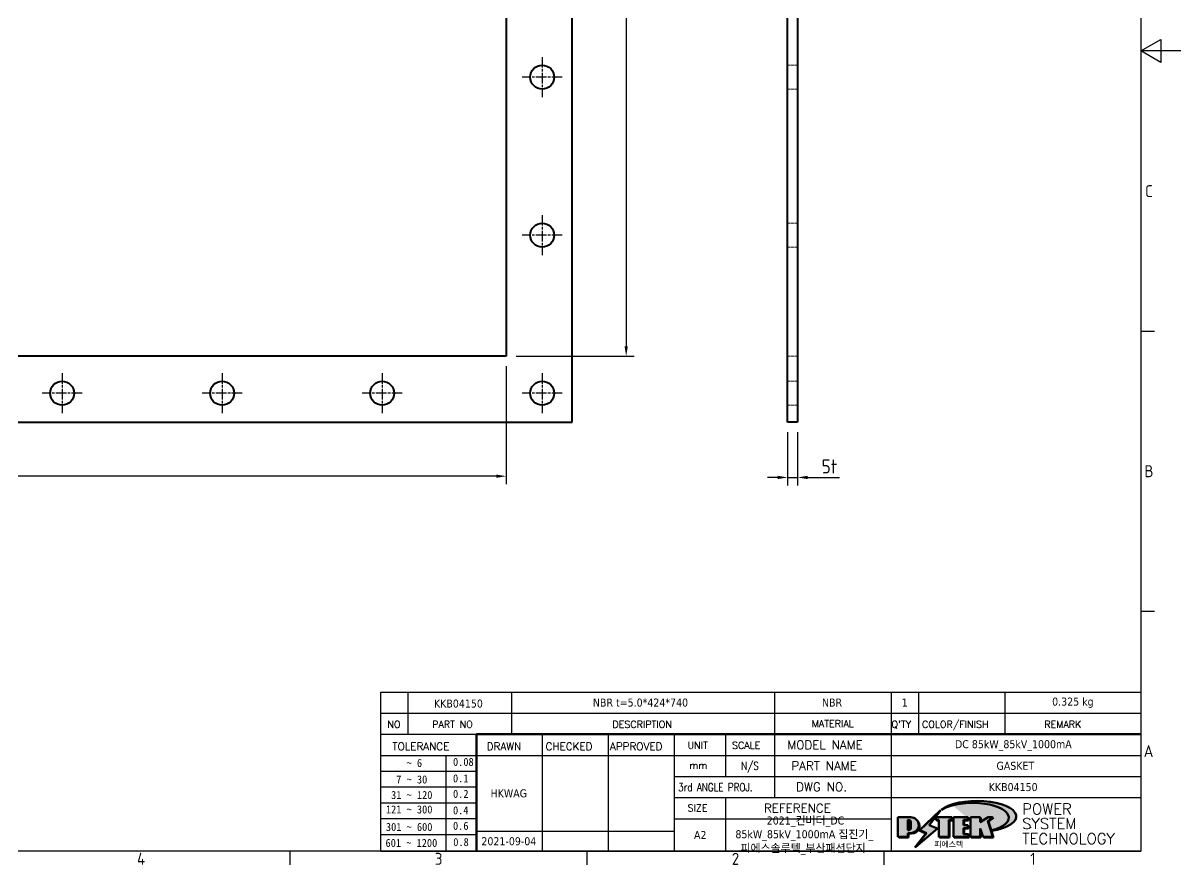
# Model space of a CAD drawing. Header units: millimetres. Extents: x 0 to 1188, y 0 to 840.
# Drawn here: x 609 to 1188, y 13 to 434 of the extents above; entities that cross this region are included whole.
import ezdxf
from ezdxf.enums import TextEntityAlignment as Align

# ---------------------------------------------------------------- set-up
doc = ezdxf.new("R2010")
doc.units = ezdxf.units.MM
doc.header["$LTSCALE"] = 2
doc.linetypes.add('CHAIN', pattern=[0.35429999999999995, 0.2362, -0.0295, 0.0591, -0.0295])
doc.linetypes.add('DASHED', pattern=[0.2067, 0.1654, -0.0413])
doc.layers.get('0').update_dxf_attribs({"color": 3, "lineweight": 25})
for name, color, linetype, lineweight in [('가려진 것(ISO)', 2, 'DASHED', 18), ('가시적인 것(ISO)', 3, 'Continuous', 40), ('경계(ISO)', 7, 'Continuous', 25), ('제목(ISO)', 5, 'Continuous', 50), ('중심 표식(ISO)', 1, 'Continuous', 25), ('치수(ISO)', 2, 'Continuous', 25), ('해치(ISO)', 7, 'Continuous', 18)]:
    doc.layers.add(name, color=color, linetype=linetype, lineweight=lineweight)
doc.styles.add('HAN_291', font='')
doc.styles.add('HAN_370', font='', dxfattribs={"width": 2})
doc.styles.add('RC_284', font='ROMANC.shx')
doc.styles.add('RC_287', font='ROMANC.shx')
doc.styles.add('RC_292', font='ROMANC.shx')
doc.styles.add('ROMANT_294', font='romant.shx')
doc.styles.add('문자 텍스트_M2B', font='isocp.shx')
doc.styles.add('치수 텍스트_PSTEK_POSCO', font='isocp.shx')
doc.styles.add('텍스트 스타일198', font='tahoma.ttf')
doc.styles.add('텍스트 스타일333', font='ROMANC.shx', dxfattribs={"width": 0.800000011920929})
doc.styles.get('HAN_291').set_extended_font_data('GulimChe')
doc.styles.get('HAN_370').set_extended_font_data('GulimChe')
doc.dimstyles.new('치수_PSTEK_POSCO', dxfattribs={"dimscale": 2, "dimtxt": 3.5, "dimasz": 2.5, "dimexe": 2, "dimexo": 2.5, "dimgap": 1, "dimtad": 1, "dimrnd": 1e-08, "dimdsep": 46, "dimtxsty": '치수 텍스트_PSTEK_POSCO', "dimcen": 0.09, "dimdle": 10, "dimclrd": 7, "dimclre": 7, "dimclrt": 2, "dimadec": 1, "dimazin": 2, "dimtfac": 1, "dimtmove": 0, "dimatfit": 3, "dimfxl": 0, "dimtolj": 1, "dimlwd": -1, "dimlwe": -1, "dimarcsym": 0})

# ---------------------------------------------------------------- blocks, each defined once
blk = doc.blocks.new('경계 Default Border')
at = {"layer": '경계(ISO)'}
for p, q in [((584.0000152587891, 140), (587.400016784668, 140)), ((584.0000152587891, 70), (587.400016784668, 70)), ((371.25, 10), (371.25, 6.599999666213989)), ((445.4999923706055, 10), (445.4999923706055, 6.599999666213989)), ((519.7499847412109, 10), (519.7499847412109, 6.599999666213989))]:
    blk.add_line(p, q, dxfattribs=at)
at = {"layer": '경계(ISO)', "flags": 128}
for points in [[(10, 10), (10, 410), (584.0000152587891, 410), (584.0000152587891, 10), (10, 10)], [(594.0000152587891, 210), (584.0000152587891, 210), (589.0000152587891, 212.8867530822754), (589.0000152587891, 207.1132469177246), (584.0000152587891, 210)]]:
    blk.add_lwpolyline(points, dxfattribs=at)
at = {"layer": '경계(ISO)', "color": 2, "char_height": 3.00000011920929, "attachment_point": 7, "style": '문자 텍스트_M2B'}
for s, insert in [('C', (585.0445395201642, 173.4713944559917)), ('B', (584.8782702028949, 103.4713944559917)), ('A', (584.7144008173592, 33.49284856929444)), ('4', (333.0984701308117, 6.59999988079071)), ('3', (407.5435395229536, 6.57139439638704)), ('2', (481.752739416884, 6.57139439638704)), ('1', (556.3610661041481, 6.59999988079071))]:
    blk.add_mtext(s, dxfattribs=dict(at, insert=insert))
blk = doc.blocks.new('제목 블록 PSTEK')
h = blk.add_hatch(color=1)
edge = h.paths.add_edge_path(flags=0)
edge.add_line((314.2242174273352, 19.60711530335299), (314.2242174273352, 17.00126995915134))
edge.add_line((314.2242174273352, 17.00126995915134), (314.3485873187598, 17.00126995915134))
edge.add_arc((314.3485873187598, 17.6527312952023), 0.6514613360509371, 270, 360)
edge.add_line((315.0000486548106, 17.6527312952023), (315.0000486548106, 18.95565396730211))
edge.add_arc((314.3485873187598, 18.95565396730212), 0.6514613360508712, 0, 90)
edge.add_line((314.3485873187598, 19.60711530335299), (314.2242174273352, 19.60711530335299))
edge = h.paths.add_edge_path()
edge.add_arc((314.9847713324306, 18.28938669179658), 1.969189947606664, 269.9999999999959, 450)
edge.add_line((314.9847713324306, 20.25857663940318), (311.7664314776902, 20.25857663940324))
edge.add_line((311.7664314776902, 20.25857663940324), (311.7664314776902, 15.3430047401139))
edge.add_line((311.7664314776902, 15.3430047401139), (314.2242174273352, 15.3430047401139))
edge.add_line((314.2242174273352, 15.3430047401139), (314.2242174273352, 16.32019674418991))
edge.add_line((314.2242174273352, 16.32019674418991), (314.9847713324307, 16.32019674418991))
for color, points in [(252, [(317.2195697678507, 17.0593801673321), (322.0326348870767, 21.62682475217465), (322.2781991042243, 21.94392121864296), (317.0471853425802, 16.97985676345368), (318.7512090904202, 16.1899260703855), (316.0018030350395, 12.71868385740789), (316.3356552234328, 13.00206718743325), (318.9235935156908, 16.2694494742633)]), (5, [(321.6183518841322, 17.4193704504104), (319.5281351041078, 18.24969419629727), (322.4505835294948, 22.02344462252142), (317.2195697678507, 17.0593801673321), (318.9235935156908, 16.2694494742633), (316.1741874603099, 12.79820726128571)]), (1, [(324.4839107253602, 19.60711530335299), (325.2419748254881, 19.60711530335299), (325.2419748254881, 20.25857663940324), (321.2266040451076, 20.25857663940324), (321.2266040451076, 19.60711530335299), (321.9846681452406, 19.60711530335299), (321.9846681452406, 15.3430047401139), (324.4839107253602, 15.3430047401139)]), (1, [(329.2277337269622, 20.25857663940324), (325.65654113025, 20.25857663940324), (325.65654113025, 15.3430047401139), (329.3580259941756, 15.3430047401139), (329.3580259941756, 15.9944660761648), (328.1137701654877, 15.9944660761648), (328.1137701654877, 17.56360607323003), (329.2277337269622, 17.56360607323003), (329.2277337269622, 18.25543873810179), (328.1137701654877, 18.25543873810179), (328.1137701654877, 19.60711530335299), (329.2277337269622, 19.60711530335299)]), (1, [(332.3312149849806, 20.25857663940324), (329.8592894925411, 20.25857663940324), (329.8592894925411, 15.3430047401139), (332.3312149849806, 15.3430047401139), (332.3312149849806, 17.4318630164523), (333.0701931098801, 15.3430047401139), (335.4855464857051, 15.3430047401139), (334.2514536401189, 19.30614745124769), (335.4379594596742, 20.25857663940324), (334.3071782107978, 20.25857663940324), (332.3312149849806, 18.99741471888304)]), (252, [(321.9846681452406, 19.60711530335299), (321.4042753185749, 19.60711530335299), (321.4042753185749, 19.45905590879572), (321.9846681452406, 19.45905590879572)]), (252, [(324.6615819988275, 19.45905590879572), (325.4196460989604, 19.45905590879572), (325.4196460989604, 20.11051724484596), (325.2419748254881, 20.11051724484596), (325.2419748254881, 19.60711530335299), (324.4839107253602, 19.60711530335299), (324.4839107253602, 15.3430047401139), (322.1623394187076, 15.3430047401139), (322.1623394187076, 15.19494534555726), (324.6615819988275, 15.19494534555726)]), (252, [(328.2914414389548, 19.45905590879572), (329.4054050004294, 19.45905590879572), (329.4054050004294, 20.11051724484596), (329.2277337269622, 20.11051724484596), (329.2277337269622, 19.60711530335299), (328.1137701654877, 19.60711530335299), (328.1137701654877, 18.25543873810179), (328.2914414389548, 18.25543873810179)]), (252, [(328.2914414389548, 17.41554667867274), (329.4054050004294, 17.41554667867274), (329.4054050004294, 18.10737934354514), (329.2277337269622, 18.10737934354514), (329.2277337269622, 17.56360607323003), (328.1137701654877, 17.56360607323003), (328.1137701654877, 15.9944660761648), (328.2914414389548, 15.9944660761648)]), (252, [(332.5088862584528, 16.92964231796647), (332.3312149849806, 17.43186301645164), (332.3312149849806, 15.3430047401139), (330.0369607660135, 15.3430047401139), (330.0369607660135, 15.19494534555726), (332.5088862584528, 15.19494534555726)]), (252, [(332.5088862584528, 20.1105172448466), (332.3312149849806, 20.1105172448466), (332.3312149849806, 18.99741471888368), (332.5088862584528, 19.11081371413894)]), (252, [(335.6156307331414, 20.11051724484596), (335.2535118015555, 20.11051724484596), (334.2514536401189, 19.30614745124769), (335.4855464857051, 15.3430047401139), (333.1954852176545, 15.3430047401139), (333.2478643833523, 15.19494534555726), (335.6632177591723, 15.19494534555726), (334.4291249135862, 19.15808805669106)]), (252, [(329.5356972676428, 15.8464066816075), (329.3580259941756, 15.8464066816075), (329.3580259941756, 15.3430047401139), (325.8342124037171, 15.3430047401139), (325.8342124037171, 15.19494534555726), (329.5356972676428, 15.19494534555726)])]:
    blk.add_hatch(color=color).paths.add_polyline_path(points)
h = blk.add_hatch(color=252)
edge = h.paths.add_edge_path()
edge.add_arc((314.9847713324309, 18.28938669179657), 1.969189947606666, 270, 406.8278729790604)
edge.add_arc((315.1624426058984, 18.1413272972396), 1.969189947606962, -90, 53.560984836317004, ccw=False)
edge.add_line((315.1624426058984, 16.17213734963263), (314.4018887008024, 16.17213734963263))
edge.add_line((314.4018887008024, 16.17213734963263), (314.4018887008024, 15.19494534555726))
edge.add_line((314.4018887008024, 15.19494534555726), (311.9441027511573, 15.19494534555726))
edge.add_line((311.9441027511573, 15.19494534555726), (311.9441027511573, 15.3430047401139))
edge.add_line((311.9441027511573, 15.3430047401139), (314.2242174273352, 15.3430047401139))
edge.add_line((314.2242174273352, 15.3430047401139), (314.2242174273352, 16.32019674418991))
edge.add_line((314.2242174273352, 16.32019674418991), (314.9847713324309, 16.32019674418991))
h = blk.add_hatch(color=252)
edge = h.paths.add_edge_path()
edge.add_line((314.4018887008024, 19.45905590879572), (314.5262585922315, 19.45905590879572))
edge.add_arc((314.5262585922314, 18.80759457274939), 0.6514613360463194, 60.4189348879147, 90.00000000000318, ccw=False)
edge.add_arc((314.3485873187602, 18.95565396730057), 0.6514613360524251, 39.96992292766206, 90.00000000009999)
edge.add_line((314.3485873187591, 19.60711530335307), (314.2242174273352, 19.60711530335298))
edge.add_line((314.2242174273352, 19.60711530335299), (314.2242174273352, 17.00126995915134))
edge.add_line((314.2242174273352, 17.00126995915134), (314.3485873187591, 17.00126995915134))
edge.add_arc((314.3485873187568, 17.652731295233), 0.6514613360816299, 270.0000000002, 274.6930825552478)
edge.add_line((314.4018887008024, 17.0034541317032), (314.4018887008024, 19.45905590879572))
at = {"layer": '해치(ISO)', "true_color": 0x27d1fc}
h = blk.add_hatch(color=140, dxfattribs=at)
edge = h.paths.add_edge_path()
edge.add_ellipse((330.3660919371412, 20.15576403068321), major_axis=(9.100907360794343, 0), ratio=0.4069904968023172, start_angle=301.3098473703837, end_angle=507.7436900681698)
edge.add_ellipse((331.5340919371412, 20.4634168429492), major_axis=(-9.82350664112931, 0), ratio=0.3942600559756514, start_angle=111.51207141178469, end_angle=334.47025347086895, ccw=False)
edge.add_line((335.1363447531188, 16.8601935978785), (335.0955236905705, 16.99119398620872))
at = {"color": 180}
for p, q in [((182.475792979055, 11.79100474011392), (182.4757929790549, 51.56524660363496)), ((182.4757929790549, 51.56524660363496), (372.4757929537551, 51.56524660363496)), ((189.2651435055721, 51.56524660363496), (189.2651435055722, 41.00524660363494)), ((215.2152739891528, 41.00524660363494), (215.2152739891528, 51.56524660363496)), ((280.8758854511282, 51.56524660363496), (280.8758854511282, 41.00524660363494)), ((310.0881549537552, 51.56524660363496), (310.0881549537553, 41.00524660363494)), ((316.9044520275131, 51.56524660363496), (316.9044520275127, 41.00524660363494)), ((338.4566026226726, 51.56524660363496), (338.4566026226727, 41.00524660363494)), ((372.4757929537551, 51.56524660363496), (372.4757929537551, 11.79100474011389)), ((182.475792979055, 46.2852466036349), (372.4757929537551, 46.28524660363492)), ((182.475792979055, 41.00524660363493), (206.451475290024, 41.00524660363493)), ((222.9401812389276, 11.79100474011392), (222.9401812389276, 41.00524660363494)), ((239.4288871878316, 11.79100474011392), (239.4288871878316, 41.00524660363494)), ((255.9175931367356, 11.79100474011392), (255.9175931367356, 41.00524660363494)), ((268.6918866058747, 41.00524660363494), (268.6918866058747, 30.44524660363498)), ((280.8758854511282, 41.00524660363494), (280.8758854511282, 25.16524660363502)), ((310.088154953755, 41.00524660363494), (310.088154953755, 11.79100474011392)), ((182.475792979055, 35.72524660363497), (206.451475290024, 35.72524660363497)), ((198.8621818849491, 12.02524660363491), (198.8621818849491, 35.72524660363497)), ((206.451475290024, 35.72524660363497), (372.4757929537551, 35.72524660363497)), ((182.475792979055, 31.77524660363492), (206.451475290024, 31.77524660363492)), ((255.917593136736, 30.44524660363498), (372.4757929537552, 30.44524660363501)), ((182.475792979055, 27.82524660363487), (206.451475290024, 27.82524660363487)), ((182.475792979055, 23.87524660363505), (206.451475290024, 23.87524660363505)), ((255.9175931367359, 25.16524660363502), (372.4757929537552, 25.165246603635)), ((268.6918866058744, 25.16524660363502), (268.6918866058744, 11.79100474011392)), ((182.475792979055, 19.92524660363478), (206.451475290024, 19.92524660363478)), ((255.9175931367359, 19.88524660363481), (310.0881549537553, 19.88524660363481)), ((182.475792979055, 15.97524660363496), (206.451475290024, 15.97524660363496)), ((206.451475290024, 16.74100474011396), (255.9175931367359, 16.74100474011396)), ((182.475792979055, 11.79100474011392), (372.4757929537551, 11.79100474011389))]:
    blk.add_line(p, q, dxfattribs=at)
at = {"color": 7, "lineweight": 50}
for p, q in [((206.4514752900237, 11.79100474011392), (206.4514752900237, 41.00524660363494)), ((206.451475290024, 41.00524660363494), (372.4757929537551, 41.00524660363496))]:
    blk.add_line(p, q, dxfattribs=at)
at = {"color": 7}
for p, q in [((311.7664314776902, 20.25900474011391), (311.7664314776902, 15.34300474011391)), ((314.9847713324309, 20.25857663940324), (311.7664314776902, 20.25857663940324)), ((314.9847713324309, 20.25857663940324), (311.7664314776902, 20.25857663940324)), ((311.7664314776902, 20.25857663940324), (311.7664314776902, 15.3430047401139)), ((322.2781991042243, 21.94392121864296), (317.0471853425802, 16.97985676345368)), ((322.4505835294948, 22.02344462252142), (317.2195697678507, 17.0593801673321)), ((317.2195697678507, 17.0593801673321), (322.0326348870767, 21.62682475217465)), ((319.5281351041078, 18.24969419629727), (322.4505835294948, 22.02344462252142)), ((325.2419748254881, 20.25857663940324), (321.2266040451076, 20.25857663940324)), ((321.2266040451076, 20.25857663940324), (321.2266040451076, 19.60711530335299)), ((325.2419748254881, 20.25857663940324), (321.2266040451076, 20.25857663940324)), ((321.2266040451076, 20.25857663940324), (321.2266040451076, 19.60711530335299)), ((322.0326348870767, 21.62682475217465), (322.2781991042243, 21.94392121864296)), ((325.2419748254881, 19.60711530335299), (325.2419748254881, 20.25857663940324)), ((325.2419748254881, 19.60711530335299), (325.2419748254881, 20.25857663940324)), ((329.2277337269622, 20.25857663940324), (325.65654113025, 20.25857663940324)), ((325.65654113025, 20.25857663940324), (325.65654113025, 15.3430047401139)), ((325.65654113025, 20.25857663940324), (325.65654113025, 15.3430047401139)), ((329.2277337269622, 20.25857663940324), (325.65654113025, 20.25857663940324)), ((329.2277337269622, 19.60711530335299), (329.2277337269622, 20.25857663940324)), ((329.2277337269622, 19.60711530335299), (329.2277337269622, 20.25857663940324)), ((332.3312149849806, 20.25857663940324), (329.8592894925411, 20.25857663940324)), ((329.8592894925411, 20.25857663940324), (329.8592894925411, 15.3430047401139)), ((329.8592894925411, 20.25857663940324), (329.8592894925411, 15.3430047401139)), ((332.3312149849806, 20.25857663940324), (329.8592894925411, 20.25857663940324)), ((334.3071782107978, 20.25857663940324), (332.3312149849806, 18.99741471888304)), ((332.3312149849806, 18.99741471888304), (332.3312149849806, 20.25857663940324)), ((334.3071782107978, 20.25857663940324), (332.3312149849806, 18.99741471888304)), ((332.3312149849806, 18.99741471888304), (332.3312149849806, 20.25857663940324)), ((334.2514536401189, 19.30614745124769), (335.4379594596742, 20.25857663940324)), ((334.2514536401189, 19.30614745124769), (335.4379594596742, 20.25857663940324)), ((335.4379594596742, 20.25857663940324), (334.3071782107978, 20.25857663940324)), ((335.4379594596742, 20.25857663940324), (334.3071782107978, 20.25857663940324)), ((314.2242174273352, 17.00126995915134), (314.2242174273352, 19.60711530335299)), ((314.2242174273352, 19.60711530335299), (314.3485873187591, 19.60711530335299)), ((314.3485873187591, 19.60711530335299), (314.2242174273352, 19.60711530335299)), ((314.2242174273352, 19.60711530335299), (314.2242174273352, 17.00126995915134)), ((314.2242174273352, 17.00126995915134), (314.2242174273352, 19.60711530335299)), ((314.2242174273352, 19.60711530335299), (314.3485873187591, 19.60711530335299)), ((314.4018887008024, 19.45905590879572), (314.5262585922314, 19.45905590879572)), ((314.4018887008024, 17.0034541317032), (314.4018887008024, 19.45905590879572)), ((315.0000486548106, 18.95565396730275), (315.0000486548106, 17.65273129520161)), ((315.0000486548106, 18.95565396730275), (315.0000486548106, 17.65273129520161)), ((316.1741874603099, 12.79820726128571), (321.6183518841322, 17.4193704504104)), ((321.6183518841322, 17.4193704504104), (319.5281351041078, 18.24969419629727)), ((321.2266040451076, 19.60711530335299), (321.9846681452406, 19.60711530335299)), ((321.2266040451076, 19.60711530335299), (321.9846681452406, 19.60711530335299)), ((321.4042753185749, 19.60711530335299), (321.4042753185749, 19.45905590879572)), ((321.9846681452406, 19.60711530335299), (321.4042753185749, 19.60711530335299)), ((321.4042753185749, 19.45905590879572), (321.9846681452406, 19.45905590879572)), ((321.9846681452406, 19.60711530335299), (321.9846681452406, 15.3430047401139)), ((321.9846681452406, 19.45905590879572), (321.9846681452406, 19.60711530335299)), ((321.9846681452406, 19.60711530335299), (321.9846681452406, 15.3430047401139)), ((324.4839107253602, 19.60711530335299), (325.2419748254881, 19.60711530335299)), ((324.4839107253602, 15.3430047401139), (324.4839107253602, 19.60711530335299)), ((325.2419748254881, 19.60711530335299), (324.4839107253602, 19.60711530335299)), ((324.4839107253602, 19.60711530335299), (324.4839107253602, 15.3430047401139)), ((324.4839107253602, 19.60711530335299), (325.2419748254881, 19.60711530335299)), ((324.4839107253602, 15.3430047401139), (324.4839107253602, 19.60711530335299)), ((324.6615819988275, 19.45905590879572), (325.4196460989604, 19.45905590879572)), ((324.6615819988275, 15.19494534555726), (324.6615819988275, 19.45905590879572)), ((325.4196460989604, 20.11051724484596), (325.2419748254881, 20.11051724484596)), ((325.2419748254881, 20.11051724484596), (325.2419748254881, 19.60711530335299)), ((325.4196460989604, 19.45905590879572), (325.4196460989604, 20.11051724484596)), ((328.1137701654877, 18.25543873810179), (328.1137701654877, 19.60711530335299)), ((328.1137701654877, 19.60711530335299), (329.2277337269622, 19.60711530335299)), ((329.2277337269622, 19.60711530335299), (328.1137701654877, 19.60711530335299)), ((328.1137701654877, 19.60711530335299), (328.1137701654877, 18.25543873810179)), ((328.1137701654877, 18.25543873810179), (328.1137701654877, 19.60711530335299)), ((328.1137701654877, 19.60711530335299), (329.2277337269622, 19.60711530335299)), ((329.2277337269622, 18.25543873810179), (328.1137701654877, 18.25543873810179)), ((328.1137701654877, 18.25543873810179), (328.2914414389548, 18.25543873810179)), ((329.2277337269622, 18.25543873810179), (328.1137701654877, 18.25543873810179)), ((328.1137701654877, 17.56360607323003), (329.2277337269622, 17.56360607323003)), ((328.1137701654877, 15.9944660761648), (328.1137701654877, 17.56360607323003)), ((329.2277337269622, 17.56360607323003), (328.1137701654877, 17.56360607323003)), ((328.1137701654877, 17.56360607323003), (328.1137701654877, 15.9944660761648)), ((328.1137701654877, 17.56360607323003), (329.2277337269622, 17.56360607323003)), ((328.1137701654877, 15.9944660761648), (328.1137701654877, 17.56360607323003)), ((328.2914414389548, 18.25543873810179), (328.2914414389548, 19.45905590879572)), ((328.2914414389548, 19.45905590879572), (329.4054050004294, 19.45905590879572)), ((328.2914414389548, 15.9944660761648), (328.2914414389548, 17.41554667867274)), ((328.2914414389548, 17.41554667867274), (329.4054050004294, 17.41554667867274)), ((329.4054050004294, 20.11051724484596), (329.2277337269622, 20.11051724484596)), ((329.2277337269622, 20.11051724484596), (329.2277337269622, 19.60711530335299)), ((329.2277337269622, 17.56360607323003), (329.2277337269622, 18.25543873810179)), ((329.2277337269622, 17.56360607323003), (329.2277337269622, 18.25543873810179)), ((329.4054050004294, 18.10737934354514), (329.2277337269622, 18.10737934354514)), ((329.2277337269622, 18.10737934354514), (329.2277337269622, 17.56360607323003)), ((329.4054050004294, 19.45905590879572), (329.4054050004294, 20.11051724484596)), ((329.4054050004294, 17.41554667867274), (329.4054050004294, 18.10737934354514)), ((332.5088862584528, 20.1105172448466), (332.3312149849806, 20.1105172448466)), ((332.3312149849806, 20.1105172448466), (332.3312149849806, 18.99741471888368)), ((332.3312149849806, 18.99741471888368), (332.5088862584528, 19.11081371413894)), ((332.3312149849806, 17.4318630164523), (333.0701931098801, 15.3430047401139)), ((332.3312149849806, 15.3430047401139), (332.3312149849806, 17.4318630164523)), ((332.5088862584528, 16.92964231796647), (332.3312149849806, 17.43186301645164)), ((332.3312149849806, 17.43186301645164), (332.3312149849806, 15.3430047401139)), ((332.3312149849806, 17.4318630164523), (333.0701931098801, 15.3430047401139)), ((332.3312149849806, 15.3430047401139), (332.3312149849806, 17.4318630164523)), ((332.5088862584528, 19.11081371413894), (332.5088862584528, 20.1105172448466)), ((335.2535118015555, 20.11051724484596), (334.2514536401189, 19.30614745124769)), ((335.4855464857051, 15.3430047401139), (334.2514536401189, 19.30614745124769)), ((334.2514536401189, 19.30614745124769), (335.4855464857051, 15.3430047401139)), ((335.4855464857051, 15.3430047401139), (334.2514536401189, 19.30614745124769)), ((334.4291249135862, 19.15808805669104), (335.6156307331414, 20.11051724484596)), ((335.6632177591723, 15.19494534555726), (334.4291249135862, 19.15808805669104)), ((335.6156307331414, 20.11051724484596), (335.2535118015555, 20.11051724484596)), ((345.0447381189468, 17.50375595811051), (344.9867755289346, 17.689895936919)), ((311.7664314776902, 15.3430047401139), (314.2242174273352, 15.3430047401139)), ((311.7664314776902, 15.3430047401139), (314.2242174273352, 15.3430047401139)), ((314.2242174273352, 15.3430047401139), (311.9441027511573, 15.3430047401139)), ((311.9441027511573, 15.3430047401139), (311.9441027511573, 15.19494534555726)), ((311.9441027511573, 15.19494534555726), (314.4018887008024, 15.19494534555726)), ((314.3485873187591, 17.00126995915134), (314.2242174273352, 17.00126995915134)), ((314.2242174273352, 17.00126995915134), (314.3485873187591, 17.00126995915134)), ((314.3485873187591, 17.00126995915134), (314.2242174273352, 17.00126995915134)), ((314.2242174273352, 16.32019674418991), (314.9847713324309, 16.32019674418991)), ((314.2242174273352, 15.3430047401139), (314.2242174273352, 16.32019674418991)), ((314.9847713324309, 16.32019674418991), (314.2242174273352, 16.32019674418991)), ((314.2242174273352, 16.32019674418991), (314.2242174273352, 15.3430047401139)), ((314.2242174273352, 16.32019674418991), (314.9847713324309, 16.32019674418991)), ((314.2242174273352, 15.3430047401139), (314.2242174273352, 16.32019674418991)), ((314.4018887008024, 16.17213734963263), (315.162442605898, 16.17213734963263)), ((314.4018887008024, 15.19494534555726), (314.4018887008024, 16.17213734963263)), ((318.7512090904202, 16.1899260703855), (316.0018030350395, 12.71868385740789)), ((318.9235935156908, 16.2694494742633), (316.1741874603099, 12.79820726128571)), ((316.3356552234328, 13.00206718743325), (318.9235935156908, 16.2694494742633)), ((317.0471853425802, 16.97985676345368), (318.7512090904202, 16.1899260703855)), ((318.9235935156908, 16.2694494742633), (317.2195697678507, 17.0593801673321)), ((317.2195697678507, 17.0593801673321), (318.9235935156908, 16.2694494742633)), ((321.9846681452406, 15.3430047401139), (324.4839107253602, 15.3430047401139)), ((321.9846681452406, 15.3430047401139), (324.4839107253602, 15.3430047401139)), ((324.4839107253602, 15.3430047401139), (322.1623394187076, 15.3430047401139)), ((322.1623394187076, 15.3430047401139), (322.1623394187076, 15.19494534555726)), ((322.1623394187076, 15.19494534555726), (324.6615819988275, 15.19494534555726)), ((325.65654113025, 15.3430047401139), (329.3580259941756, 15.3430047401139)), ((325.65654113025, 15.3430047401139), (329.3580259941756, 15.3430047401139)), ((329.3580259941756, 15.3430047401139), (325.8342124037171, 15.3430047401139)), ((325.8342124037171, 15.3430047401139), (325.8342124037171, 15.19494534555726)), ((325.8342124037171, 15.19494534555726), (329.5356972676428, 15.19494534555726)), ((329.3580259941756, 15.9944660761648), (328.1137701654877, 15.9944660761648)), ((328.1137701654877, 15.9944660761648), (328.2914414389548, 15.9944660761648)), ((329.3580259941756, 15.9944660761648), (328.1137701654877, 15.9944660761648)), ((329.3580259941756, 15.3430047401139), (329.3580259941756, 15.9944660761648)), ((329.3580259941756, 15.3430047401139), (329.3580259941756, 15.9944660761648)), ((329.5356972676428, 15.8464066816075), (329.3580259941756, 15.8464066816075)), ((329.3580259941756, 15.8464066816075), (329.3580259941756, 15.3430047401139)), ((329.5356972676428, 15.19494534555726), (329.5356972676428, 15.8464066816075)), ((329.8592894925411, 15.3430047401139), (332.3312149849806, 15.3430047401139)), ((329.8592894925411, 15.3430047401139), (332.3312149849806, 15.3430047401139)), ((332.3312149849806, 15.3430047401139), (330.0369607660135, 15.3430047401139)), ((330.0369607660135, 15.3430047401139), (330.0369607660135, 15.19494534555726)), ((330.0369607660135, 15.19494534555726), (332.5088862584528, 15.19494534555726)), ((332.5088862584528, 15.19494534555726), (332.5088862584528, 16.92964231796647)), ((333.0701931098801, 15.3430047401139), (335.4855464857051, 15.3430047401139)), ((333.0701931098801, 15.3430047401139), (335.4855464857051, 15.3430047401139)), ((335.4855464857051, 15.3430047401139), (333.1954852176545, 15.3430047401139)), ((333.1954852176545, 15.3430047401139), (333.2478643833523, 15.19494534555726)), ((333.2478643833523, 15.19494534555726), (335.6632177591723, 15.19494534555726)), ((316.0018030350395, 12.71868385740789), (316.3356552234328, 13.00206718743325))]:
    blk.add_line(p, q, dxfattribs=at)
at = {"color": 1}
for p, q in [((314.9847713324309, 20.25857663940324), (311.7664314776902, 20.25857663940324)), ((311.7664314776902, 20.25857663940324), (311.7664314776902, 15.3430047401139)), ((325.2419748254881, 20.25857663940324), (321.2266040451076, 20.25857663940324)), ((321.2266040451076, 20.25857663940324), (321.2266040451076, 19.60711530335299)), ((325.2419748254881, 19.60711530335299), (325.2419748254881, 20.25857663940324)), ((329.2277337269622, 20.25857663940324), (325.65654113025, 20.25857663940324)), ((325.65654113025, 20.25857663940324), (325.65654113025, 15.3430047401139)), ((329.2277337269622, 19.60711530335299), (329.2277337269622, 20.25857663940324)), ((332.3312149849806, 20.25857663940324), (329.8592894925411, 20.25857663940324)), ((329.8592894925411, 20.25857663940324), (329.8592894925411, 15.3430047401139)), ((334.3071782107978, 20.25857663940324), (332.3312149849806, 18.99741471888304)), ((332.3312149849806, 18.99741471888304), (332.3312149849806, 20.25857663940324)), ((334.2514536401189, 19.30614745124769), (335.4379594596742, 20.25857663940324)), ((335.4379594596742, 20.25857663940324), (334.3071782107978, 20.25857663940324)), ((314.2242174273352, 17.00126995915134), (314.2242174273352, 19.60711530335299)), ((314.2242174273352, 19.60711530335299), (314.3485873187591, 19.60711530335299)), ((315.0000486548106, 18.95565396730275), (315.0000486548106, 17.65273129520161)), ((321.2266040451076, 19.60711530335299), (321.9846681452406, 19.60711530335299)), ((321.9846681452406, 19.60711530335299), (321.9846681452406, 15.3430047401139)), ((324.4839107253602, 19.60711530335299), (325.2419748254881, 19.60711530335299)), ((324.4839107253602, 15.3430047401139), (324.4839107253602, 19.60711530335299)), ((328.1137701654877, 18.25543873810179), (328.1137701654877, 19.60711530335299)), ((328.1137701654877, 19.60711530335299), (329.2277337269622, 19.60711530335299)), ((329.2277337269622, 18.25543873810179), (328.1137701654877, 18.25543873810179)), ((328.1137701654877, 17.56360607323003), (329.2277337269622, 17.56360607323003)), ((328.1137701654877, 15.9944660761648), (328.1137701654877, 17.56360607323003)), ((329.2277337269622, 17.56360607323003), (329.2277337269622, 18.25543873810179)), ((332.3312149849806, 17.4318630164523), (333.0701931098801, 15.3430047401139)), ((332.3312149849806, 15.3430047401139), (332.3312149849806, 17.4318630164523)), ((335.4855464857051, 15.3430047401139), (334.2514536401189, 19.30614745124769)), ((311.7664314776902, 15.3430047401139), (314.2242174273352, 15.3430047401139)), ((314.3485873187591, 17.00126995915134), (314.2242174273352, 17.00126995915134)), ((314.2242174273352, 16.32019674418991), (314.9847713324309, 16.32019674418991)), ((314.2242174273352, 15.3430047401139), (314.2242174273352, 16.32019674418991)), ((321.9846681452406, 15.3430047401139), (324.4839107253602, 15.3430047401139)), ((325.65654113025, 15.3430047401139), (329.3580259941756, 15.3430047401139)), ((329.3580259941756, 15.9944660761648), (328.1137701654877, 15.9944660761648)), ((329.3580259941756, 15.3430047401139), (329.3580259941756, 15.9944660761648)), ((329.8592894925411, 15.3430047401139), (332.3312149849806, 15.3430047401139)), ((333.0701931098801, 15.3430047401139), (335.4855464857051, 15.3430047401139))]:
    blk.add_line(p, q, dxfattribs=at)
at = {"color": 5}
for p, q in [((322.4505835294948, 22.02344462252142), (317.2195697678507, 17.0593801673321)), ((319.5281351041078, 18.24969419629727), (322.4505835294948, 22.02344462252142)), ((316.1741874603099, 12.79820726128571), (321.6183518841322, 17.4193704504104)), ((321.6183518841322, 17.4193704504104), (319.5281351041078, 18.24969419629727)), ((318.9235935156908, 16.2694494742633), (316.1741874603099, 12.79820726128571)), ((317.2195697678507, 17.0593801673321), (318.9235935156908, 16.2694494742633))]:
    blk.add_line(p, q, dxfattribs=at)
at = {"color": 7}
for centre, radius, start, end in [((314.9847713324309, 18.28938669179658), 1.969189947606665, 270, 90), ((314.9847713324309, 18.28938669179658), 1.969189947606665, 270, 90), ((314.3485873187598, 18.95565396730211), 0.6514613360508712, 0, 90), ((314.3485873187602, 18.95565396730057), 0.6514613360524251, 39.96992292766117, 90), ((314.3485873187598, 18.95565396730212), 0.6514613360508712, 0, 90), ((314.3485873187597, 17.65273129520228), 0.6514613360509381, 270, 0), ((314.3485873187598, 17.6527312952023), 0.6514613360509381, 270, 0), ((314.5262585922314, 18.80759457274939), 0.6514613360463193, 60.41893488791137, 90), ((314.9847713324307, 18.2893866917965), 1.969189947606594, 270, 46.82787297909833), ((315.1624426058984, 18.1413272972396), 1.969189947606961, 270, 53.56098483636067), ((314.3485873187568, 17.652731295233), 0.6514613360816299, 270, 274.6930825552478)]:
    blk.add_arc(centre, radius, start, end, dxfattribs=at)
at = {"color": 1}
for centre, radius, start, end in [((314.9847713324309, 18.28938669179657), 1.969189947606665, 270, 90), ((314.3485873187598, 18.95565396730211), 0.6514613360508712, 0, 90), ((314.3485873187598, 17.6527312952023), 0.6514613360509381, 270, 0)]:
    blk.add_arc(centre, radius, start, end, dxfattribs=at)
at = {"layer": '제목(ISO)', "lineweight": 18}
blk.add_line((182.475792979055, 35.72500474011393), (182.475792979055, 11.79100474011392), dxfattribs=at)
at = {"layer": '제목(ISO)'}
for p, q in [((314.9847713324306, 20.25857663940324), (311.7664314776902, 20.25857663940324)), ((311.7664314776902, 20.25857663940324), (311.7664314776902, 15.3430047401139)), ((322.2781991042243, 21.94392121864296), (317.0471853425802, 16.97985676345368)), ((322.4505835294948, 22.02344462252142), (317.2195697678507, 17.0593801673321)), ((317.2195697678507, 17.0593801673321), (322.0326348870767, 21.62682475217465)), ((319.5281351041078, 18.24969419629727), (322.4505835294948, 22.02344462252142)), ((325.2419748254881, 20.25857663940324), (321.2266040451076, 20.25857663940324)), ((321.2266040451076, 20.25857663940324), (321.2266040451076, 19.60711530335299)), ((322.0326348870767, 21.62682475217465), (322.2781991042243, 21.94392121864296)), ((325.2419748254881, 19.60711530335299), (325.2419748254881, 20.25857663940324)), ((329.2277337269622, 20.25857663940324), (325.65654113025, 20.25857663940324)), ((325.65654113025, 20.25857663940324), (325.65654113025, 15.3430047401139)), ((329.2277337269622, 19.60711530335299), (329.2277337269622, 20.25857663940324)), ((332.3312149849806, 20.25857663940324), (329.8592894925411, 20.25857663940324)), ((329.8592894925411, 20.25857663940324), (329.8592894925411, 15.3430047401139)), ((334.3071782107978, 20.25857663940324), (332.3312149849806, 18.99741471888304)), ((332.3312149849806, 18.99741471888304), (332.3312149849806, 20.25857663940324)), ((334.2514536401189, 19.30614745124769), (335.4379594596742, 20.25857663940324)), ((335.4379594596742, 20.25857663940324), (334.3071782107978, 20.25857663940324)), ((314.2242174273352, 17.00126995915134), (314.2242174273352, 19.60711530335299)), ((314.2242174273352, 19.60711530335299), (314.3485873187598, 19.60711530335299)), ((314.3485873187591, 19.60711530335299), (314.2242174273352, 19.60711530335299)), ((314.2242174273352, 19.60711530335299), (314.2242174273352, 17.00126995915134)), ((314.4018887008024, 19.45905590879572), (314.5262585922314, 19.45905590879572)), ((314.4018887008024, 17.0034541317032), (314.4018887008024, 19.45905590879572)), ((315.0000486548106, 18.95565396730211), (315.0000486548106, 17.6527312952023)), ((316.1741874603099, 12.79820726128571), (321.6183518841322, 17.4193704504104)), ((321.6183518841322, 17.4193704504104), (319.5281351041078, 18.24969419629727)), ((321.2266040451076, 19.60711530335299), (321.9846681452406, 19.60711530335299)), ((321.9846681452406, 19.60711530335299), (321.4042753185749, 19.60711530335299)), ((321.4042753185749, 19.60711530335299), (321.4042753185749, 19.45905590879572)), ((321.4042753185749, 19.45905590879572), (321.9846681452406, 19.45905590879572)), ((321.9846681452406, 19.60711530335299), (321.9846681452406, 15.3430047401139)), ((321.9846681452406, 19.45905590879572), (321.9846681452406, 19.60711530335299)), ((324.4839107253602, 19.60711530335299), (325.2419748254881, 19.60711530335299)), ((324.4839107253602, 15.3430047401139), (324.4839107253602, 19.60711530335299)), ((325.2419748254881, 19.60711530335299), (324.4839107253602, 19.60711530335299)), ((324.4839107253602, 19.60711530335299), (324.4839107253602, 15.3430047401139)), ((324.6615819988275, 19.45905590879572), (325.4196460989604, 19.45905590879572)), ((324.6615819988275, 15.19494534555726), (324.6615819988275, 19.45905590879572)), ((325.4196460989604, 20.11051724484596), (325.2419748254881, 20.11051724484596)), ((325.2419748254881, 20.11051724484596), (325.2419748254881, 19.60711530335299)), ((325.4196460989604, 19.45905590879572), (325.4196460989604, 20.11051724484596)), ((328.1137701654877, 18.25543873810179), (328.1137701654877, 19.60711530335299)), ((328.1137701654877, 19.60711530335299), (329.2277337269622, 19.60711530335299)), ((329.2277337269622, 19.60711530335299), (328.1137701654877, 19.60711530335299)), ((328.1137701654877, 19.60711530335299), (328.1137701654877, 18.25543873810179)), ((329.2277337269622, 18.25543873810179), (328.1137701654877, 18.25543873810179)), ((328.1137701654877, 18.25543873810179), (328.2914414389548, 18.25543873810179)), ((328.1137701654877, 15.9944660761648), (328.1137701654877, 17.56360607323003)), ((328.1137701654877, 17.56360607323003), (329.2277337269622, 17.56360607323003)), ((329.2277337269622, 17.56360607323003), (328.1137701654877, 17.56360607323003)), ((328.1137701654877, 17.56360607323003), (328.1137701654877, 15.9944660761648)), ((328.2914414389548, 19.45905590879572), (329.4054050004294, 19.45905590879572)), ((328.2914414389548, 18.25543873810179), (328.2914414389548, 19.45905590879572)), ((328.2914414389548, 17.41554667867274), (329.4054050004294, 17.41554667867274)), ((328.2914414389548, 15.9944660761648), (328.2914414389548, 17.41554667867274)), ((329.4054050004294, 20.11051724484596), (329.2277337269622, 20.11051724484596)), ((329.2277337269622, 20.11051724484596), (329.2277337269622, 19.60711530335299)), ((329.2277337269622, 17.56360607323003), (329.2277337269622, 18.25543873810179)), ((329.4054050004294, 18.10737934354514), (329.2277337269622, 18.10737934354514)), ((329.2277337269622, 18.10737934354514), (329.2277337269622, 17.56360607323003)), ((329.4054050004294, 19.45905590879572), (329.4054050004294, 20.11051724484596)), ((329.4054050004294, 17.41554667867274), (329.4054050004294, 18.10737934354514)), ((332.5088862584528, 20.1105172448466), (332.3312149849806, 20.1105172448466)), ((332.3312149849806, 20.1105172448466), (332.3312149849806, 18.99741471888368)), ((332.3312149849806, 18.99741471888368), (332.5088862584528, 19.11081371413894)), ((332.3312149849806, 15.3430047401139), (332.3312149849806, 17.4318630164523)), ((332.3312149849806, 17.4318630164523), (333.0701931098801, 15.3430047401139)), ((332.5088862584528, 16.92964231796647), (332.3312149849806, 17.43186301645164)), ((332.3312149849806, 17.43186301645164), (332.3312149849806, 15.3430047401139)), ((332.5088862584528, 19.11081371413894), (332.5088862584528, 20.1105172448466)), ((335.2535118015555, 20.11051724484596), (334.2514536401189, 19.30614745124769)), ((335.4855464857051, 15.3430047401139), (334.2514536401189, 19.30614745124769)), ((334.2514536401189, 19.30614745124769), (335.4855464857051, 15.3430047401139)), ((334.4291249135862, 19.15808805669106), (335.6156307331414, 20.11051724484596)), ((335.6632177591723, 15.19494534555726), (334.4291249135862, 19.15808805669106)), ((335.6156307331414, 20.11051724484596), (335.2535118015555, 20.11051724484596)), ((311.7664314776902, 15.3430047401139), (314.2242174273352, 15.3430047401139)), ((314.2242174273352, 15.3430047401139), (311.9441027511573, 15.3430047401139)), ((311.9441027511573, 15.3430047401139), (311.9441027511573, 15.19494534555726)), ((311.9441027511573, 15.19494534555726), (314.4018887008024, 15.19494534555726)), ((314.3485873187598, 17.00126995915134), (314.2242174273352, 17.00126995915134)), ((314.2242174273352, 17.00126995915134), (314.3485873187591, 17.00126995915134)), ((314.2242174273352, 15.3430047401139), (314.2242174273352, 16.32019674418991)), ((314.2242174273352, 16.32019674418991), (314.9847713324307, 16.32019674418991)), ((314.9847713324309, 16.32019674418991), (314.2242174273352, 16.32019674418991)), ((314.2242174273352, 16.32019674418991), (314.2242174273352, 15.3430047401139)), ((314.4018887008024, 15.19494534555726), (314.4018887008024, 16.17213734963263)), ((314.4018887008024, 16.17213734963263), (315.1624426058984, 16.17213734963263)), ((318.7512090904202, 16.1899260703855), (316.0018030350395, 12.71868385740789)), ((318.9235935156908, 16.2694494742633), (316.1741874603099, 12.79820726128571)), ((316.3356552234328, 13.00206718743325), (318.9235935156908, 16.2694494742633)), ((317.0471853425802, 16.97985676345368), (318.7512090904202, 16.1899260703855)), ((317.2195697678507, 17.0593801673321), (318.9235935156908, 16.2694494742633)), ((318.9235935156908, 16.2694494742633), (317.2195697678507, 17.0593801673321)), ((321.9846681452406, 15.3430047401139), (324.4839107253602, 15.3430047401139)), ((324.4839107253602, 15.3430047401139), (322.1623394187076, 15.3430047401139)), ((322.1623394187076, 15.3430047401139), (322.1623394187076, 15.19494534555726)), ((322.1623394187076, 15.19494534555726), (324.6615819988275, 15.19494534555726)), ((325.65654113025, 15.3430047401139), (329.3580259941756, 15.3430047401139)), ((329.3580259941756, 15.3430047401139), (325.8342124037171, 15.3430047401139)), ((325.8342124037171, 15.3430047401139), (325.8342124037171, 15.19494534555726)), ((325.8342124037171, 15.19494534555726), (329.5356972676428, 15.19494534555726)), ((329.3580259941756, 15.9944660761648), (328.1137701654877, 15.9944660761648)), ((328.1137701654877, 15.9944660761648), (328.2914414389548, 15.9944660761648)), ((329.3580259941756, 15.3430047401139), (329.3580259941756, 15.9944660761648)), ((329.5356972676428, 15.8464066816075), (329.3580259941756, 15.8464066816075)), ((329.3580259941756, 15.8464066816075), (329.3580259941756, 15.3430047401139)), ((329.5356972676428, 15.19494534555726), (329.5356972676428, 15.8464066816075)), ((329.8592894925411, 15.3430047401139), (332.3312149849806, 15.3430047401139)), ((332.3312149849806, 15.3430047401139), (330.0369607660135, 15.3430047401139)), ((330.0369607660135, 15.3430047401139), (330.0369607660135, 15.19494534555726)), ((330.0369607660135, 15.19494534555726), (332.5088862584528, 15.19494534555726)), ((332.5088862584528, 15.19494534555726), (332.5088862584528, 16.92964231796647)), ((333.0701931098801, 15.3430047401139), (335.4855464857051, 15.3430047401139)), ((335.4855464857051, 15.3430047401139), (333.1954852176545, 15.3430047401139)), ((333.1954852176545, 15.3430047401139), (333.2478643833523, 15.19494534555726)), ((333.2478643833523, 15.19494534555726), (335.6632177591723, 15.19494534555726)), ((316.0018030350395, 12.71868385740789), (316.3356552234328, 13.00206718743325))]:
    blk.add_line(p, q, dxfattribs=at)
at = {"layer": '제목(ISO)', "color": 4}
blk.add_line((335.1363447531188, 16.8601935978785), (335.0955236905705, 16.99119398620872), dxfattribs=at)
at = {"layer": '제목(ISO)'}
for centre, radius, start, end in [((314.9847713324306, 18.28938669179658), 1.969189947606664, 46.82787297909431, 90), ((314.3485873187598, 18.95565396730212), 0.6514613360508712, 0, 90), ((314.3485873187602, 18.95565396730057), 0.6514613360524251, 39.96992292766117, 90), ((314.3485873187598, 17.6527312952023), 0.6514613360509371, 270, 0), ((314.5262585922314, 18.80759457274939), 0.6514613360463193, 60.41893488791137, 90), ((314.9847713324307, 18.2893866917965), 1.969189947606594, 270, 46.82787297909833), ((314.9847713324309, 18.28938669179657), 1.969189947606666, 270, 46.8278729790603), ((315.1624426058984, 18.1413272972396), 1.969189947606962, 270, 53.56098483631701), ((314.3485873187568, 17.652731295233), 0.6514613360816299, 270, 274.6930825552478)]:
    blk.add_arc(centre, radius, start, end, dxfattribs=at)
at = {"layer": '제목(ISO)', "color": 4}
for centre, major_axis, ratio, start_param, end_param in [((331.5340919371412, 20.4634168429492), (9.82350664112931, 0), 0.3942600559756514, 5.087845455444478, 8.97919982663645), ((330.3660919371412, 20.15576403068321), (9.100907360794343, 0), 0.4069904968023172, 5.258848905294775, 8.861799147915196)]:
    blk.add_ellipse(centre, major_axis=major_axis, ratio=ratio, start_param=start_param, end_param=end_param, dxfattribs=at)
at = {"color": 2}
for s, height, style, p in [('NO', 1.742399930953979, 'RC_284', (184.135398793432, 42.62317362549192)), ('PART NO', 1.742399930953979, 'RC_284', (195.3359407378685, 42.62317362549192)), ('DESCRIPTION', 1.742399930953979, 'RC_284', (240.4025565652523, 42.62317362549192)), ("Q'TY", 1.742399930953979, 'RC_284', (310.1440786515383, 42.62317362549192)), ('COLOR/FINISH', 1.742399930953979, 'RC_284', (317.7725341324144, 42.62317362549192)), ('REMARK', 1.742399930953979, 'RC_284', (348.346649953877, 42.62317362549192)), (' TOLERANCE', 1.899999976158142, 'RC_287', (184.0872874387979, 37.00893196870329)), ('DRAWN', 1.899999976158142, 'RC_287', (208.9766620976279, 37.00893196870329)), ('CHECKED', 1.899999976158142, 'RC_287', (223.6856844514997, 37.00893196870329)), ('APPROVED', 1.899999976158142, 'RC_287', (239.7795453577791, 37.00893196870329)), ('UNIT', 1.742399930953979, 'RC_284', (259.1652673287452, 37.34317362549218)), ('SCALE', 1.742399930953979, 'RC_284', (270.2934779252897, 37.34317362549218)), ('MODEL NAME', 2.178000062704086, 'RC_292', (284.096330289083, 37.25462520371384)), ('    ~ 6', 2.000000029802322, 'HAN_291', (183.7721304966814, 32.8176515608431)), ('0.08', 2.000000029802322, 'HAN_291', (200.5467345600617, 33.09873600004101)), ('mm', 1.742399930953979, 'RC_284', (259.6505418159997, 32.3543089683787)), ('PART NAME', 2.178000062704086, 'RC_292', (285.1416959765849, 32.03045329421792)), ('  7 ~ 30', 2.000000029802322, 'HAN_291', (183.7721304966814, 28.70538114822415)), ('0.1', 2.000000029802322, 'HAN_291', (200.5467345600617, 28.98646558742206)), (' 31 ~ 120', 2.000000029802322, 'HAN_291', (183.7721304966814, 24.82628181916237)), ('0.2', 2.000000029802322, 'HAN_291', (200.5467345600617, 25.10736625836028)), (' DWG NO.', 2.178000062704086, 'RC_292', (284.8124284083233, 26.75045329421772)), ('121 ~ 300', 2.000000029802322, 'HAN_291', (183.7721304966814, 21.21401206133254)), ('SIZE', 1.742399930953979, 'RC_284', (259.1652673287452, 21.69497768947366)), ('REFERENCE', 2.178000062704086, 'RC_292', (278.2741065029841, 21.43214925458022)), ('0.4', 2.000000029802322, 'HAN_291', (200.5467345600617, 20.99509650053045)), ('301 ~ 600', 2.000000029802322, 'HAN_291', (183.7721304966814, 16.83491273227077)), ('0.6', 2.000000029802322, 'HAN_291', (200.5467345600617, 17.11599717146868)), ('601 ~ 1200', 2.000000029802322, 'HAN_291', (183.6802025156883, 12.84759660881125)), ('0.8', 2.000000029802322, 'HAN_291', (200.6097246063884, 13.05732192299702))]:
    blk.add_text(s, height=height, dxfattribs=dict(at, style=style)).set_placement(p)
at = {"color": 2, "style": 'RC_284'}
blk.add_text('MATERIAL', height=1.742399930953979, dxfattribs=at).set_placement((295.4820202024417, 43.64524660363492), align=Align.MIDDLE_CENTER)
at = {"color": 7, "style": '텍스트 스타일333', "width": 0.7999999523162842}
blk.add_text('N/S', height=2.000000029802322, dxfattribs=at).set_placement((274.7838860285014, 33.08524660363496), align=Align.MIDDLE_CENTER)
at = {"color": 2, "style": '텍스트 스타일333', "width": 0.7999999523162842}
blk.add_text('3rd ANGLE PROJ.', height=2.000000029802322, dxfattribs=at).set_placement((256.8430306642954, 26.76148381654429))
at = {"color": 7, "style": 'ROMANT_294'}
for s, p in [('POWER', (342.82727231297, 20.97115304607566)), ('SYSTEM', (342.82727231297, 17.3284636719184)), ('TECHNOLOGY', (342.82727231297, 13.57194088644453))]:
    blk.add_text(s, height=2.700000107288361, dxfattribs=at).set_placement(p)
at = {"color": 7, "insert": (320.8519732224835, 14.21236326823155), "char_height": 1.400000005960464, "attachment_point": 1, "line_spacing_factor": 0.3319999873638153, "style": 'HAN_370'}
blk.add_mtext('\\fHY견고딕|b0|i0;\\H1.4000;피에스텍', dxfattribs=at)
at = {"layer": '제목(ISO)', "color": 7, "style": '텍스트 스타일198'}
for tag, p in [('부품_번호_001', (195.7903726437438, 47.68071419841495)), ('설명_001', (235.5158405773806, 47.92245856837096)), ('재질_001', (292.7761773320554, 47.92524658873383)), ("3._Q'TY_001", (312.7051684940307, 47.92188863680521)), ('질량\\P3;_001', (350.3046145979153, 48.1643332325385)), ('1._MODEL_NAME_001', (326.0176446881414, 37.52172745615292)), ('제목_001', (336.3979558886313, 32.12268535370653)), ('부품_번호_001', (334.4496128969756, 26.80591818687283)), ('설계자_001', (209.9396160013646, 25.23446884679021)), ('프로젝트_001', (278.9744245225954, 18.43818283951269)), ('작성_날짜_001', (207.6508315629738, 13.26600473167383)), ('시트_크기_001', (260.7896290458918, 14.81730632141838)), ('프로젝트_002', (271.1389644161678, 15.01430360086118)), ('프로젝트_003', (272.3954135944161, 11.55047762554502))]:
    blk.add_attdef(tag, p, '', height=2.000000029802322, dxfattribs=at)
for tag, p in [('4._COLOR', (327.6805273250926, 48.92524660363493)), ('점검자', (231.1845342133799, 26.23312567187446)), ('엔지니어링_승인자', (247.673240162284, 26.23312567187446)), ('점검_날짜', (231.1845342133799, 14.26600474011394)), ('엔지니어링_승인_날짜', (247.6732401622839, 14.26600474011394))]:
    blk.add_attdef(tag, text='', height=2.000000029802322, dxfattribs=at).set_placement(p, align=Align.MIDDLE_CENTER)
blk = doc.blocks.new('*D32')
at = {"layer": 'Defpoints', "color": 0, "transparency": 16777216}
for p in [(850.7300020039438, 625.4287130648424), (850.7300020039435, 267.4287130648426), (910.7300020039439, 267.4287130648426)]:
    blk.add_point(p, dxfattribs=at)
at = {"layer": '치수(ISO)', "color": 7, "transparency": 16777216}
for p, q in [((855.7300020039438, 625.4287130648424), (914.7300020039439, 625.4287130648424)), ((910.7300020039439, 620.4287130648424), (910.7300020039439, 272.4287130648426)), ((855.7300020039435, 267.4287130648426), (914.7300020039439, 267.4287130648426))]:
    blk.add_line(p, q, dxfattribs=at)
for points in [[(909.8966686706106, 620.4287130648424), (911.5633353372773, 620.4287130648424), (910.7300020039439, 625.4287130648424)], [(909.8966686706106, 272.4287130648426), (911.5633353372773, 272.4287130648426), (910.7300020039439, 267.4287130648426)]]:
    blk.add_solid(points, dxfattribs=at)
at = {"layer": '치수(ISO)', "color": 2, "transparency": 16777216, "insert": (905.2300020039438, 440.1287130648425), "char_height": 7, "attachment_point": 4, "rotation": 90, "style": '치수 텍스트_PSTEK_POSCO'}
blk.add_mtext('\\A1;358', dxfattribs=at)
blk = doc.blocks.new('*D33')
at = {"layer": 'Defpoints', "color": 0, "transparency": 16777216}
for p in [(166.7300020039434, 267.4287130648428), (850.7300020039435, 267.4287130648427), (166.7300020039434, 207.4287130648426)]:
    blk.add_point(p, dxfattribs=at)
at = {"layer": '치수(ISO)', "color": 7, "transparency": 16777216}
for p, q in [((166.7300020039434, 262.4287130648428), (166.7300020039434, 203.4287130648426)), ((850.7300020039435, 262.4287130648427), (850.7300020039435, 203.4287130648426)), ((845.7300020039435, 207.4287130648426), (171.7300020039434, 207.4287130648426))]:
    blk.add_line(p, q, dxfattribs=at)
for points in [[(171.7300020039434, 208.262046398176), (171.7300020039434, 206.5953797315093), (166.7300020039434, 207.4287130648426)], [(845.7300020039435, 208.262046398176), (845.7300020039435, 206.5953797315093), (850.7300020039435, 207.4287130648426)]]:
    blk.add_solid(points, dxfattribs=at)
at = {"layer": '치수(ISO)', "color": 2, "transparency": 16777216, "insert": (506.8705531850458, 212.9287130648426), "char_height": 7, "attachment_point": 4, "style": '치수 텍스트_PSTEK_POSCO'}
blk.add_mtext('\\A1;684', dxfattribs=at)
blk = doc.blocks.new('*D45')
at = {"layer": 'Defpoints', "color": 0, "transparency": 16777216}
for p in [(991.4280023559996, 234.4287130648425), (996.4280023559996, 234.4287130648425), (996.4280023559996, 206.8057491984635)]:
    blk.add_point(p, dxfattribs=at)
at = {"layer": '치수(ISO)', "color": 7, "transparency": 16777216}
for p, q in [((991.4280023559996, 229.4287130648425), (991.4280023559996, 202.8057491984635)), ((996.4280023559996, 229.4287130648425), (996.4280023559996, 202.8057491984635)), ((986.4280023559996, 206.8057491984635), (981.4280023559996, 206.8057491984635)), ((991.4280023559996, 206.8057491984635), (996.4280023559996, 206.8057491984635)), ((1001.428002356, 206.8057491984635), (1017.428002356, 206.8057491984635))]:
    blk.add_line(p, q, dxfattribs=at)
for points in [[(986.4280023559996, 207.6390825317968), (986.4280023559996, 205.9724158651302), (991.4280023559996, 206.8057491984635)], [(1001.428002356, 207.6390825317968), (1001.428002356, 205.9724158651302), (996.4280023559996, 206.8057491984635)]]:
    blk.add_solid(points, dxfattribs=at)
at = {"layer": '치수(ISO)', "color": 2, "transparency": 16777216, "insert": (1008.428002356, 212.3057491984635), "char_height": 7, "attachment_point": 4, "style": '치수 텍스트_PSTEK_POSCO'}
blk.add_mtext('\\A1;5t', dxfattribs=at)

msp = doc.modelspace()

# ---------------------------------------------------------------- linework, layer by layer
at = {"layer": '가려진 것(ISO)', "ltscale": 4.761641502380371}
for p, q in [((996.4280023559951, 412.9287130648425), (991.4280023559951, 412.9287130648425)), ((996.4280023559951, 400.9287130648426), (991.4280023559951, 400.9287130648426)), ((996.4280023559951, 333.9287130648426), (991.4280023559951, 333.9287130648426)), ((996.4280023559951, 321.9287130648425), (991.4280023559951, 321.9287130648425)), ((996.4280023559899, 267.4287130648426), (991.4280023559899, 267.4287130648426)), ((996.4280023559951, 254.9287130648425), (991.4280023559951, 254.9287130648425)), ((996.4280023559951, 242.9287130648425), (991.4280023559951, 242.9287130648425))]:
    msp.add_line(p, q, dxfattribs=at)
at = {"layer": '가시적인 것(ISO)'}
for p, q in [((883.7300020039436, 234.4287130648425), (883.7300020039436, 658.4287130648426)), ((991.4280023559996, 234.4287130648425), (991.4280023559996, 658.4287130648426)), ((996.4280023559996, 658.4287130648426), (996.4280023559996, 234.4287130648425)), ((850.7300020039438, 625.4287130648424), (850.7300020039436, 267.4287130648426)), ((850.7300020039436, 267.4287130648426), (166.7300020039436, 267.4287130648428)), ((133.7300020039436, 234.4287130648428), (883.7300020039436, 234.4287130648425)), ((996.4280023559996, 234.4287130648425), (991.4280023559996, 234.4287130648425))]:
    msp.add_line(p, q, dxfattribs=at)
for centre in [(868.7300020039435, 406.9287130648425), (868.7300020039435, 327.9287130648425), (628.7300020039435, 248.9287130648425), (708.7300020039435, 248.9287130648425), (788.7300020039435, 248.9287130648425), (868.7300020039435, 248.9287130648425)]:
    msp.add_circle(centre, 6.000000000000001, dxfattribs=at)
at = {"layer": '중심 표식(ISO)', "linetype": 'CHAIN', "ltscale": 11.11197376251221}
for p, q in [((868.7300020039434, 416.9287130648426), (868.7300020039434, 396.9287130648426)), ((878.7300020039434, 406.9287130648426), (858.7300020039434, 406.9287130648426)), ((868.7300020039434, 337.9287130648426), (868.7300020039434, 317.9287130648426)), ((878.7300020039434, 327.9287130648426), (858.7300020039434, 327.9287130648426)), ((628.7300020039435, 258.9287130648426), (628.7300020039435, 238.9287130648425)), ((708.7300020039435, 258.9287130648426), (708.7300020039435, 238.9287130648425)), ((788.7300020039435, 258.9287130648426), (788.7300020039435, 238.9287130648425)), ((868.7300020039434, 258.9287130648426), (868.7300020039434, 238.9287130648425)), ((638.7300020039435, 248.9287130648425), (618.7300020039435, 248.9287130648425)), ((718.7300020039435, 248.9287130648425), (698.7300020039435, 248.9287130648425)), ((798.7300020039435, 248.9287130648425), (778.7300020039435, 248.9287130648425)), ((878.7300020039434, 248.9287130648425), (858.7300020039434, 248.9287130648425))]:
    msp.add_line(p, q, dxfattribs=at)

# ---------------------------------------------------------------- block references
at = {"xscale": 2, "yscale": 2, "zscale": 2}
msp.add_blockref('경계 Default Border', (0, 0), dxfattribs=at)
ref = msp.add_blockref('제목 블록 PSTEK', (423.0484140924897, -3.58200948022779), dxfattribs=dict(xscale=2, yscale=2, zscale=2))
ref.add_attrib('설계자_001', 'HKWAG', (842.9276460952188, 46.88692821335263), dxfattribs={"layer": '제목(ISO)', "color": 7, "height": 4.000000059604645, "style": '텍스트 스타일198'})
ref.add_attrib('프로젝트_001', '2021_컨버터_DC', (980.9972631376803, 33.29435619879759), dxfattribs={"layer": '제목(ISO)', "color": 7, "height": 4.000000059604645, "style": '텍스트 스타일198'})
ref.add_attrib('시트_크기_001', 'A2', (944.6276721842731, 26.05260316260896), dxfattribs={"layer": '제목(ISO)', "color": 7, "height": 4.000000059604645, "style": '텍스트 스타일198'})
ref.add_attrib("3._Q'TY_001", '1', (1048.458751080551, 92.26176779338262), dxfattribs={"layer": '제목(ISO)', "color": 7, "height": 4.000000059604645, "style": '텍스트 스타일198'})
ref.add_attrib('작성_날짜_001', '2021-09-04', (838.3500772184373, 22.94999998311987), dxfattribs={"layer": '제목(ISO)', "color": 7, "height": 4.000000059604645, "style": '텍스트 스타일198'})
ref.add_attrib('재질_001', 'NBR', (1008.6007687566, 92.26848369723987), dxfattribs={"layer": '제목(ISO)', "color": 7, "height": 4.000000059604645, "style": '텍스트 스타일198'})
ref.add_attrib('부품_번호_001', 'KKB04150', (1091.947639886441, 50.02982689351786), dxfattribs={"layer": '제목(ISO)', "color": 7, "height": 4.000000059604645, "style": '텍스트 스타일198'})
ref.add_attrib('1._MODEL_NAME_001', 'DC 85kW_85kV_1000mA', (1075.083703468772, 71.46144543207805), dxfattribs={"layer": '제목(ISO)', "color": 7, "height": 4.000000059604645, "style": '텍스트 스타일198'})
ref.add_attrib('질량\\P3;_001', '0.325 kg', (1123.65764328832, 92.74665698484921), dxfattribs={"layer": '제목(ISO)', "color": 7, "height": 4.000000059604645, "style": '텍스트 스타일198'})
ref.add_attrib('설명_001', 'NBR t=5.0*424*740', (894.0800952472509, 92.26290765651414), dxfattribs={"layer": '제목(ISO)', "color": 7, "height": 4.000000059604645, "style": '텍스트 스타일198'})
ref.add_attrib('부품_번호_001', 'KKB04150', (814.6291593799771, 91.77941891660211), dxfattribs={"layer": '제목(ISO)', "color": 7, "height": 4.000000059604645, "style": '텍스트 스타일198'})
ref.add_attrib('제목_001', 'GASKET', (1095.844325869752, 60.66336122718526), dxfattribs={"layer": '제목(ISO)', "color": 7, "height": 4.000000059604645, "style": '텍스트 스타일198'})
ref.add_attrib('프로젝트_002', '85kW_85kV_1000mA 집진기_', (965.3263429248251, 26.44659772149457), dxfattribs={"layer": '제목(ISO)', "color": 7, "height": 4.000000059604645, "style": '텍스트 스타일198'})
ref.add_attrib('프로젝트_003', '피에스솔루텍_부산패션단지', (967.8392412813217, 19.51894577086226), dxfattribs={"layer": '제목(ISO)', "color": 7, "height": 4.000000059604645, "style": '텍스트 스타일198'})

# ---------------------------------------------------------------- dimensions: what is measured, and where the dimension line sits
at = {"layer": '치수(ISO)', "color": 7}
for base, p1, p2, angle, picture, middle in [((910.7300020039439, 267.4287130648426), (850.7300020039438, 625.4287130648424), (850.7300020039435, 267.4287130648426), 90, '*D32', (910.7300020039438, 446.4287130648426)), ((166.7300020039434, 207.4287130648426), (850.7300020039435, 267.4287130648427), (166.7300020039434, 267.4287130648428), 180, '*D33', (513.7300020039435, 207.4287130648426))]:
    dim = msp.add_linear_dim(base=base, p1=p1, p2=p2, angle=angle, dimstyle='치수_PSTEK_POSCO', override={"dimdec": 2, "dimtp": 0, "dimtm": -0, "dimtdec": 2, "dimtofl": 0, "dimatfit": 1}, dxfattribs=at)
    dim.commit()
    dim.dimension.update_dxf_attribs({"geometry": picture, "text_midpoint": middle, "dimtype": 160})
dim = msp.add_linear_dim(base=(996.4280023559996, 206.8057491984635), p1=(991.4280023559996, 234.4287130648425), p2=(996.4280023559996, 234.4287130648425), text='<>t', dimstyle='치수_PSTEK_POSCO', override={"dimdec": 2, "dimtp": 0, "dimtm": -0, "dimtdec": 2, "dimtofl": 1, "dimatfit": 1}, dxfattribs=at)
dim.commit()
dim.dimension.update_dxf_attribs({"geometry": '*D45', "text_midpoint": (1011.928002356, 206.8057491984635), "dimtype": 160})

doc.saveas('drawing.dxf')
